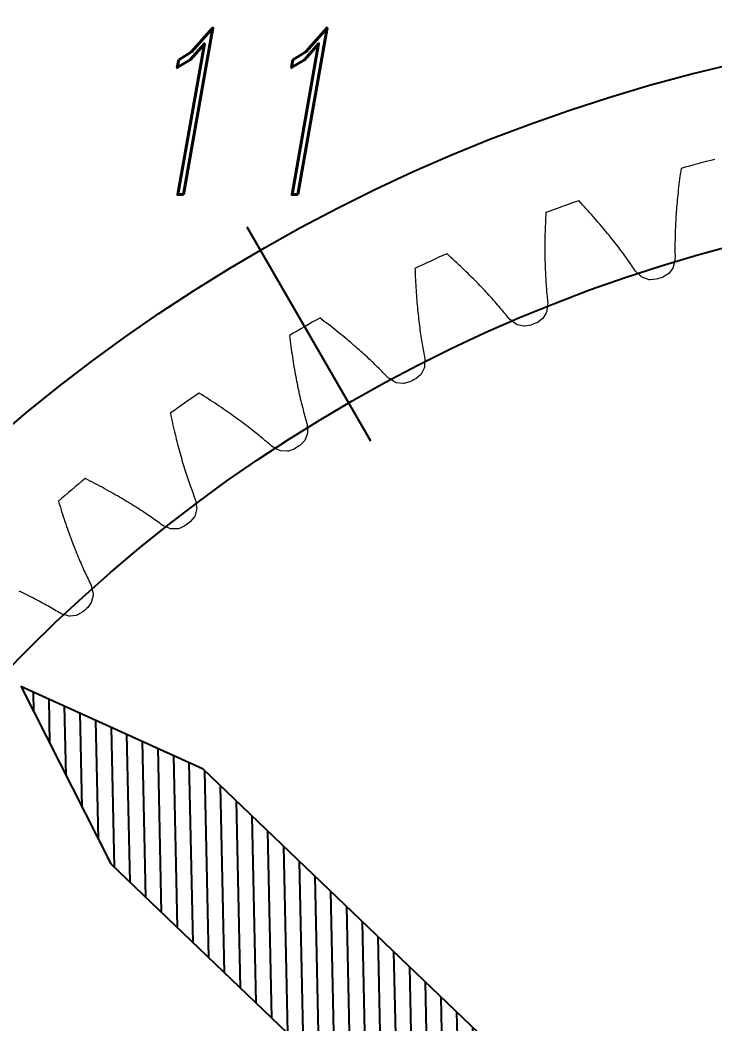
# Model space of a CAD drawing. Header units: millimetres. Extents: x 278858 to 279223, y 218711 to 219074.
# Drawn here: x 278925.32 to 278941.08, y 218832.05 to 218854.83 of the extents above; entities that cross this region are included whole.
import ezdxf

# ---------------------------------------------------------------- set-up
doc = ezdxf.new("R2010")
doc.units = ezdxf.units.MM
doc.header["$LTSCALE"] = 2
for name, color, linetype, lineweight in [('AM_8', 1, 'Continuous', 25), ('AM_9', 251, 'Continuous', 15), ('Visibile (ANSI)', 7, 'Continuous', 50)]:
    doc.layers.add(name, color=color, linetype=linetype, lineweight=lineweight)
doc.styles.add('ROMAND', font='romand')

# ---------------------------------------------------------------- blocks, each defined once
blk = doc.blocks.new('lancetta')
h = blk.add_hatch()
h.set_pattern_fill('_USER', color=256, scale=0.35, angle=45, style=0, pattern_type=0)
h.set_pattern_definition([(45, (-332841.5242, -222688.39116), (-0.2474873734, 0.2474873734), [])])
h.paths.add_polyline_path([(4.776, 1.478), (1.5, 12.063), (1.5, 30.265), (0, 34.534), (-1.5, 30.265), (-1.5, 12.063), (-4.776, 1.478, 1.356354)])
h.paths.add_polyline_path([(-3, 0, -1), (3, 0, -1)], flags=16)
h.paths.add_polyline_path([(2, 0, 1), (-2, 0, 1)], flags=0)
for p, q in [((0, 34.534), (-1.5, 30.265)), ((0, 34.534), (1.5, 30.265)), ((-1.5, 30.265), (-1.5, 12.063)), ((1.5, 30.265), (1.5, 12.063))]:
    blk.add_line(p, q)

msp = doc.modelspace()

# ---------------------------------------------------------------- linework, layer by layer
for radius in [39, 35]:
    msp.add_circle((278950.271, 218815.828), radius)
at = {"layer": 'AM_8'}
msp.add_line((278933.27, 218845.276), (278930.467, 218850.131), dxfattribs=at)
at = {"layer": 'AM_9'}
for p, q in [((278940.294, 218851.338), (278940.286, 218851.277)), ((278940.303, 218851.4), (278940.294, 218851.338)), ((278940.312, 218851.463), (278940.303, 218851.4)), ((278940.263, 218851.095), (278940.256, 218851.036)), ((278940.27, 218851.155), (278940.263, 218851.095)), ((278940.278, 218851.216), (278940.27, 218851.155)), ((278940.286, 218851.277), (278940.278, 218851.216)), ((278940.237, 218850.862), (278940.231, 218850.805)), ((278940.243, 218850.919), (278940.237, 218850.862)), ((278940.249, 218850.978), (278940.243, 218850.919)), ((278940.256, 218851.036), (278940.249, 218850.978)), ((278938.034, 218850.685), (278937.99, 218850.731)), ((278938.076, 218850.639), (278938.034, 218850.685)), ((278938.118, 218850.593), (278938.076, 218850.639)), ((278940.216, 218850.638), (278940.211, 218850.583)), ((278940.221, 218850.693), (278940.216, 218850.638)), ((278940.226, 218850.749), (278940.221, 218850.693)), ((278940.231, 218850.805), (278940.226, 218850.749)), ((278937.244, 218850.459), (278937.24, 218850.396)), ((278938.16, 218850.548), (278938.118, 218850.593)), ((278938.201, 218850.503), (278938.16, 218850.548)), ((278938.241, 218850.458), (278938.201, 218850.503)), ((278938.281, 218850.413), (278938.241, 218850.458)), ((278938.32, 218850.369), (278938.281, 218850.413)), ((278940.199, 218850.423), (278940.196, 218850.371)), ((278940.203, 218850.476), (278940.199, 218850.423)), ((278940.207, 218850.529), (278940.203, 218850.476)), ((278940.211, 218850.583), (278940.207, 218850.529)), ((278937.232, 218850.21), (278937.229, 218850.149)), ((278937.234, 218850.271), (278937.232, 218850.21)), ((278937.237, 218850.333), (278937.234, 218850.271)), ((278937.24, 218850.396), (278937.237, 218850.333)), ((278938.358, 218850.325), (278938.32, 218850.369)), ((278938.396, 218850.282), (278938.358, 218850.325)), ((278938.433, 218850.238), (278938.396, 218850.282)), ((278938.47, 218850.195), (278938.433, 218850.238)), ((278938.506, 218850.152), (278938.47, 218850.195)), ((278940.187, 218850.218), (278940.185, 218850.168)), ((278940.19, 218850.268), (278940.187, 218850.218)), ((278940.193, 218850.319), (278940.19, 218850.268)), ((278940.196, 218850.371), (278940.193, 218850.319)), ((278937.224, 218849.97), (278937.223, 218849.912)), ((278937.225, 218850.029), (278937.224, 218849.97)), ((278937.227, 218850.089), (278937.225, 218850.029)), ((278937.229, 218850.149), (278937.227, 218850.089)), ((278938.542, 218850.11), (278938.506, 218850.152)), ((278938.577, 218850.068), (278938.542, 218850.11)), ((278938.611, 218850.026), (278938.577, 218850.068)), ((278938.645, 218849.985), (278938.611, 218850.026)), ((278938.679, 218849.944), (278938.645, 218849.985)), ((278940.177, 218849.975), (278940.176, 218849.928)), ((278940.179, 218850.022), (278940.177, 218849.975)), ((278940.181, 218850.07), (278940.179, 218850.022)), ((278940.182, 218850.119), (278940.181, 218850.07)), ((278940.185, 218850.168), (278940.182, 218850.119)), ((278937.221, 218849.74), (278937.22, 218849.684)), ((278937.222, 218849.854), (278937.221, 218849.797)), ((278937.221, 218849.797), (278937.221, 218849.74)), ((278937.223, 218849.912), (278937.222, 218849.854)), ((278938.711, 218849.903), (278938.679, 218849.944)), ((278938.744, 218849.862), (278938.711, 218849.903)), ((278938.775, 218849.822), (278938.744, 218849.862)), ((278938.806, 218849.783), (278938.775, 218849.822)), ((278938.837, 218849.743), (278938.806, 218849.783)), ((278938.867, 218849.704), (278938.837, 218849.743)), ((278940.174, 218849.836), (278940.173, 218849.791)), ((278940.173, 218849.791), (278940.173, 218849.747)), ((278940.173, 218849.747), (278940.173, 218849.703)), ((278940.175, 218849.882), (278940.174, 218849.836)), ((278940.176, 218849.928), (278940.175, 218849.882)), ((278935.042, 218849.485), (278934.995, 218849.528)), ((278937.22, 218849.684), (278937.22, 218849.629)), ((278937.22, 218849.629), (278937.221, 218849.574)), ((278937.221, 218849.574), (278937.221, 218849.52)), ((278937.221, 218849.52), (278937.222, 218849.467)), ((278938.896, 218849.665), (278938.867, 218849.704)), ((278938.925, 218849.627), (278938.896, 218849.665)), ((278938.954, 218849.589), (278938.925, 218849.627)), ((278938.982, 218849.551), (278938.954, 218849.589)), ((278939.009, 218849.514), (278938.982, 218849.551)), ((278939.036, 218849.477), (278939.009, 218849.514)), ((278940.173, 218849.703), (278940.172, 218849.66)), ((278940.172, 218849.66), (278940.173, 218849.617)), ((278940.173, 218849.617), (278940.173, 218849.575)), ((278940.173, 218849.575), (278940.173, 218849.534)), ((278940.173, 218849.534), (278940.174, 218849.493)), ((278935.089, 218849.443), (278935.042, 218849.485)), ((278935.135, 218849.402), (278935.089, 218849.443)), ((278935.18, 218849.36), (278935.135, 218849.402)), ((278935.225, 218849.319), (278935.18, 218849.36)), ((278935.269, 218849.278), (278935.225, 218849.319)), ((278935.312, 218849.237), (278935.269, 218849.278)), ((278937.222, 218849.467), (278937.223, 218849.414)), ((278937.223, 218849.414), (278937.224, 218849.361)), ((278937.224, 218849.361), (278937.225, 218849.31)), ((278937.225, 218849.31), (278937.227, 218849.259)), ((278939.062, 218849.441), (278939.036, 218849.477)), ((278939.088, 218849.405), (278939.062, 218849.441)), ((278939.114, 218849.369), (278939.088, 218849.405)), ((278939.139, 218849.334), (278939.114, 218849.369)), ((278939.163, 218849.299), (278939.139, 218849.334)), ((278939.187, 218849.264), (278939.163, 218849.299)), ((278940.168, 218849.373), (278940.143, 218849.258)), ((278940.173, 218849.409), (278940.168, 218849.373)), ((278940.175, 218849.453), (278940.173, 218849.409)), ((278940.174, 218849.493), (278940.175, 218849.453)), ((278934.275, 218849.192), (278934.277, 218849.129)), ((278934.277, 218849.129), (278934.279, 218849.066)), ((278934.279, 218849.066), (278934.282, 218849.004)), ((278935.355, 218849.196), (278935.312, 218849.237)), ((278935.397, 218849.156), (278935.355, 218849.196)), ((278935.438, 218849.115), (278935.397, 218849.156)), ((278935.479, 218849.076), (278935.438, 218849.115)), ((278935.52, 218849.036), (278935.479, 218849.076)), ((278937.227, 218849.259), (278937.228, 218849.208)), ((278937.228, 218849.208), (278937.23, 218849.158)), ((278937.23, 218849.158), (278937.232, 218849.109)), ((278937.232, 218849.109), (278937.235, 218849.06)), ((278937.235, 218849.06), (278937.237, 218849.012)), ((278939.21, 218849.23), (278939.187, 218849.264)), ((278939.233, 218849.196), (278939.21, 218849.23)), ((278939.255, 218849.163), (278939.233, 218849.196)), ((278939.281, 218849.128), (278939.255, 218849.163)), ((278939.307, 218849.102), (278939.281, 218849.128)), ((278939.393, 218849.022), (278939.307, 218849.102)), ((278940.012, 218849.062), (278939.894, 218848.993)), ((278940.03, 218849.075), (278940.012, 218849.062)), ((278940.122, 218849.198), (278940.03, 218849.075)), ((278940.135, 218849.223), (278940.122, 218849.198)), ((278940.143, 218849.258), (278940.135, 218849.223)), ((278934.282, 218849.004), (278934.285, 218848.943)), ((278934.285, 218848.943), (278934.288, 218848.882)), ((278934.288, 218848.882), (278934.291, 218848.822)), ((278934.291, 218848.822), (278934.294, 218848.762)), ((278935.559, 218848.996), (278935.52, 218849.036)), ((278935.599, 218848.957), (278935.559, 218848.996)), ((278935.637, 218848.918), (278935.599, 218848.957)), ((278935.675, 218848.88), (278935.637, 218848.918)), ((278935.713, 218848.841), (278935.675, 218848.88)), ((278935.749, 218848.803), (278935.713, 218848.841)), ((278937.237, 218849.012), (278937.24, 218848.965)), ((278937.24, 218848.965), (278937.242, 218848.918)), ((278937.242, 218848.918), (278937.245, 218848.872)), ((278937.245, 218848.872), (278937.248, 218848.827)), ((278937.248, 218848.827), (278937.252, 218848.782)), ((278939.42, 218848.998), (278939.393, 218849.022)), ((278939.444, 218848.984), (278939.42, 218848.998)), ((278939.59, 218848.936), (278939.444, 218848.984)), ((278939.613, 218848.936), (278939.59, 218848.936)), ((278939.749, 218848.947), (278939.613, 218848.936)), ((278934.294, 218848.762), (278934.298, 218848.703)), ((278934.298, 218848.703), (278934.302, 218848.645)), ((278934.302, 218848.645), (278934.306, 218848.587)), ((278934.306, 218848.587), (278934.31, 218848.53)), ((278935.786, 218848.766), (278935.749, 218848.803)), ((278935.821, 218848.728), (278935.786, 218848.766)), ((278935.856, 218848.691), (278935.821, 218848.728)), ((278935.891, 218848.654), (278935.856, 218848.691)), ((278935.925, 218848.617), (278935.891, 218848.654)), ((278935.958, 218848.581), (278935.925, 218848.617)), ((278937.252, 218848.782), (278937.255, 218848.738)), ((278937.255, 218848.738), (278937.259, 218848.694)), ((278937.259, 218848.694), (278937.262, 218848.651)), ((278937.262, 218848.651), (278937.266, 218848.608)), ((278937.266, 218848.608), (278937.27, 218848.567)), ((278934.31, 218848.53), (278934.315, 218848.474)), ((278934.315, 218848.474), (278934.319, 218848.418)), ((278934.319, 218848.418), (278934.324, 218848.363)), ((278934.324, 218848.363), (278934.329, 218848.308)), ((278935.991, 218848.545), (278935.958, 218848.581)), ((278936.023, 218848.51), (278935.991, 218848.545)), ((278936.054, 218848.474), (278936.023, 218848.51)), ((278936.086, 218848.439), (278936.054, 218848.474)), ((278936.116, 218848.404), (278936.086, 218848.439)), ((278936.146, 218848.37), (278936.116, 218848.404)), ((278936.176, 218848.336), (278936.146, 218848.37)), ((278937.283, 218848.365), (278937.268, 218848.248)), ((278937.27, 218848.567), (278937.274, 218848.525)), ((278937.274, 218848.525), (278937.278, 218848.485)), ((278937.278, 218848.485), (278937.282, 218848.445)), ((278937.282, 218848.445), (278937.285, 218848.401)), ((278937.285, 218848.401), (278937.283, 218848.365)), ((278934.329, 218848.308), (278934.334, 218848.255)), ((278934.334, 218848.255), (278934.34, 218848.201)), ((278934.34, 218848.201), (278934.345, 218848.149)), ((278934.345, 218848.149), (278934.351, 218848.097)), ((278936.204, 218848.302), (278936.176, 218848.336)), ((278936.233, 218848.269), (278936.204, 218848.302)), ((278936.261, 218848.236), (278936.233, 218848.269)), ((278936.288, 218848.203), (278936.261, 218848.236)), ((278936.315, 218848.171), (278936.288, 218848.203)), ((278936.341, 218848.139), (278936.315, 218848.171)), ((278936.367, 218848.107), (278936.341, 218848.139)), ((278937.253, 218848.186), (278937.172, 218848.056)), ((278937.263, 218848.212), (278937.253, 218848.186)), ((278937.268, 218848.248), (278937.263, 218848.212)), ((278932.167, 218848.03), (278932.116, 218848.068)), ((278932.217, 218847.992), (278932.167, 218848.03)), ((278932.266, 218847.955), (278932.217, 218847.992)), ((278932.315, 218847.917), (278932.266, 218847.955)), ((278932.363, 218847.88), (278932.315, 218847.917)), ((278934.351, 218848.097), (278934.357, 218848.045)), ((278934.357, 218848.045), (278934.363, 218847.995)), ((278934.363, 218847.995), (278934.369, 218847.944)), ((278934.369, 218847.944), (278934.375, 218847.895)), ((278936.392, 218848.076), (278936.367, 218848.107)), ((278936.421, 218848.043), (278936.392, 218848.076)), ((278936.449, 218848.019), (278936.421, 218848.043)), ((278936.541, 218847.947), (278936.449, 218848.019)), ((278936.57, 218847.926), (278936.541, 218847.947)), ((278936.596, 218847.914), (278936.57, 218847.926)), ((278936.745, 218847.879), (278936.596, 218847.914)), ((278936.902, 218847.904), (278936.768, 218847.881)), ((278937.155, 218848.042), (278937.043, 218847.962)), ((278937.172, 218848.056), (278937.155, 218848.042)), ((278932.41, 218847.843), (278932.363, 218847.88)), ((278932.457, 218847.806), (278932.41, 218847.843)), ((278932.503, 218847.769), (278932.457, 218847.806)), ((278932.549, 218847.732), (278932.503, 218847.769)), ((278932.594, 218847.696), (278932.549, 218847.732)), ((278932.638, 218847.66), (278932.594, 218847.696)), ((278934.375, 218847.895), (278934.381, 218847.846)), ((278934.381, 218847.846), (278934.388, 218847.798)), ((278934.388, 218847.798), (278934.394, 218847.75)), ((278934.394, 218847.75), (278934.401, 218847.703)), ((278934.401, 218847.703), (278934.408, 218847.657)), ((278936.768, 218847.881), (278936.745, 218847.879)), ((278931.428, 218847.671), (278931.436, 218847.608)), ((278931.436, 218847.608), (278931.443, 218847.546)), ((278931.443, 218847.546), (278931.451, 218847.484)), ((278931.451, 218847.484), (278931.459, 218847.423)), ((278932.682, 218847.624), (278932.638, 218847.66)), ((278932.725, 218847.588), (278932.682, 218847.624)), ((278932.767, 218847.552), (278932.725, 218847.588)), ((278932.809, 218847.517), (278932.767, 218847.552)), ((278932.85, 218847.482), (278932.809, 218847.517)), ((278932.891, 218847.447), (278932.85, 218847.482)), ((278932.931, 218847.412), (278932.891, 218847.447)), ((278934.408, 218847.657), (278934.415, 218847.611)), ((278934.415, 218847.611), (278934.422, 218847.566)), ((278934.422, 218847.566), (278934.429, 218847.522)), ((278934.429, 218847.522), (278934.436, 218847.478)), ((278934.436, 218847.478), (278934.444, 218847.435)), ((278931.459, 218847.423), (278931.468, 218847.363)), ((278931.468, 218847.363), (278931.476, 218847.303)), ((278931.476, 218847.303), (278931.485, 218847.244)), ((278931.485, 218847.244), (278931.494, 218847.186)), ((278932.97, 218847.378), (278932.931, 218847.412)), ((278933.009, 218847.344), (278932.97, 218847.378)), ((278933.047, 218847.31), (278933.009, 218847.344)), ((278933.084, 218847.276), (278933.047, 218847.31)), ((278933.121, 218847.242), (278933.084, 218847.276)), ((278933.158, 218847.209), (278933.121, 218847.242)), ((278934.444, 218847.435), (278934.451, 218847.392)), ((278934.451, 218847.392), (278934.459, 218847.35)), ((278934.459, 218847.35), (278934.466, 218847.309)), ((278934.466, 218847.309), (278934.474, 218847.268)), ((278934.474, 218847.268), (278934.481, 218847.228)), ((278934.481, 218847.228), (278934.489, 218847.189)), ((278931.494, 218847.186), (278931.502, 218847.128)), ((278931.502, 218847.128), (278931.512, 218847.071)), ((278931.512, 218847.071), (278931.521, 218847.015)), ((278931.521, 218847.015), (278931.53, 218846.959)), ((278933.194, 218847.176), (278933.158, 218847.209)), ((278933.229, 218847.143), (278933.194, 218847.176)), ((278933.263, 218847.111), (278933.229, 218847.143)), ((278933.297, 218847.079), (278933.263, 218847.111)), ((278933.331, 218847.047), (278933.297, 218847.079)), ((278933.364, 218847.015), (278933.331, 218847.047)), ((278933.396, 218846.984), (278933.364, 218847.015)), ((278934.489, 218847.189), (278934.496, 218847.145)), ((278934.492, 218846.992), (278934.49, 218846.955)), ((278934.496, 218847.109), (278934.492, 218846.992)), ((278934.496, 218847.145), (278934.496, 218847.109)), ((278931.53, 218846.959), (278931.54, 218846.904)), ((278931.54, 218846.904), (278931.549, 218846.849)), ((278931.549, 218846.849), (278931.559, 218846.795)), ((278931.559, 218846.795), (278931.569, 218846.742)), ((278933.428, 218846.953), (278933.396, 218846.984)), ((278933.459, 218846.922), (278933.428, 218846.953)), ((278933.489, 218846.892), (278933.459, 218846.922)), ((278933.52, 218846.861), (278933.489, 218846.892)), ((278933.549, 218846.832), (278933.52, 218846.861)), ((278933.578, 218846.802), (278933.549, 218846.832)), ((278933.606, 218846.773), (278933.578, 218846.802)), ((278933.634, 218846.744), (278933.606, 218846.773)), ((278934.397, 218846.776), (278934.293, 218846.687)), ((278934.413, 218846.791), (278934.397, 218846.776)), ((278934.482, 218846.929), (278934.413, 218846.791)), ((278934.49, 218846.955), (278934.482, 218846.929)), ((278931.569, 218846.742), (278931.579, 218846.69)), ((278931.579, 218846.69), (278931.589, 218846.638)), ((278931.589, 218846.638), (278931.599, 218846.586)), ((278931.599, 218846.586), (278931.609, 218846.536)), ((278931.609, 218846.536), (278931.62, 218846.486)), ((278933.666, 218846.714), (278933.634, 218846.744)), ((278933.696, 218846.692), (278933.666, 218846.714)), ((278933.794, 218846.629), (278933.696, 218846.692)), ((278933.825, 218846.609), (278933.794, 218846.629)), ((278933.851, 218846.6), (278933.825, 218846.609)), ((278934.003, 218846.578), (278933.851, 218846.6)), ((278934.025, 218846.582), (278934.003, 218846.578)), ((278934.158, 218846.617), (278934.025, 218846.582)), ((278929.429, 218846.33), (278929.375, 218846.363)), ((278929.482, 218846.296), (278929.429, 218846.33)), ((278931.62, 218846.486), (278931.63, 218846.436)), ((278931.63, 218846.436), (278931.641, 218846.387)), ((278931.641, 218846.387), (278931.651, 218846.339)), ((278931.651, 218846.339), (278931.662, 218846.292)), ((278929.535, 218846.263), (278929.482, 218846.296)), ((278929.586, 218846.23), (278929.535, 218846.263)), ((278929.638, 218846.197), (278929.586, 218846.23)), ((278929.688, 218846.164), (278929.638, 218846.197)), ((278929.738, 218846.132), (278929.688, 218846.164)), ((278929.787, 218846.099), (278929.738, 218846.132)), ((278929.836, 218846.066), (278929.787, 218846.099)), ((278931.662, 218846.292), (278931.673, 218846.245)), ((278931.673, 218846.245), (278931.683, 218846.199)), ((278931.683, 218846.199), (278931.694, 218846.153)), ((278931.694, 218846.153), (278931.705, 218846.108)), ((278931.705, 218846.108), (278931.716, 218846.064)), ((278928.725, 218845.907), (278928.738, 218845.845)), ((278929.884, 218846.034), (278929.836, 218846.066)), ((278929.931, 218846.002), (278929.884, 218846.034)), ((278929.977, 218845.97), (278929.931, 218846.002)), ((278930.023, 218845.938), (278929.977, 218845.97)), ((278930.069, 218845.906), (278930.023, 218845.938)), ((278930.113, 218845.875), (278930.069, 218845.906)), ((278930.158, 218845.843), (278930.113, 218845.875)), ((278931.716, 218846.064), (278931.727, 218846.02)), ((278931.727, 218846.02), (278931.738, 218845.977)), ((278931.738, 218845.977), (278931.749, 218845.935)), ((278931.749, 218845.935), (278931.76, 218845.893)), ((278931.76, 218845.893), (278931.771, 218845.852)), ((278931.771, 218845.852), (278931.783, 218845.812)), ((278928.738, 218845.845), (278928.751, 218845.784)), ((278928.751, 218845.784), (278928.764, 218845.724)), ((278928.764, 218845.724), (278928.777, 218845.664)), ((278928.777, 218845.664), (278928.791, 218845.604)), ((278930.201, 218845.812), (278930.158, 218845.843)), ((278930.244, 218845.781), (278930.201, 218845.812)), ((278930.286, 218845.75), (278930.244, 218845.781)), ((278930.328, 218845.719), (278930.286, 218845.75)), ((278930.369, 218845.689), (278930.328, 218845.719)), ((278930.409, 218845.658), (278930.369, 218845.689)), ((278930.449, 218845.628), (278930.409, 218845.658)), ((278930.488, 218845.598), (278930.449, 218845.628)), ((278931.783, 218845.812), (278931.794, 218845.772)), ((278931.794, 218845.772), (278931.805, 218845.733)), ((278931.805, 218845.733), (278931.816, 218845.694)), ((278931.816, 218845.694), (278931.826, 218845.651)), ((278931.826, 218845.651), (278931.83, 218845.615)), ((278928.791, 218845.604), (278928.804, 218845.546)), ((278928.804, 218845.546), (278928.818, 218845.488)), ((278928.818, 218845.488), (278928.832, 218845.43)), ((278928.832, 218845.43), (278928.846, 218845.373)), ((278930.526, 218845.568), (278930.488, 218845.598)), ((278930.564, 218845.539), (278930.526, 218845.568)), ((278930.602, 218845.51), (278930.564, 218845.539)), ((278930.638, 218845.48), (278930.602, 218845.51)), ((278930.674, 218845.452), (278930.638, 218845.48)), ((278930.71, 218845.423), (278930.674, 218845.452)), ((278930.745, 218845.395), (278930.71, 218845.423)), ((278931.832, 218845.434), (278931.775, 218845.292)), ((278931.83, 218845.615), (278931.836, 218845.498)), ((278931.837, 218845.462), (278931.832, 218845.434)), ((278931.836, 218845.498), (278931.837, 218845.462)), ((278928.846, 218845.373), (278928.86, 218845.317)), ((278928.86, 218845.317), (278928.874, 218845.262)), ((278928.874, 218845.262), (278928.888, 218845.207)), ((278928.888, 218845.207), (278928.902, 218845.153)), ((278930.779, 218845.366), (278930.745, 218845.395)), ((278930.813, 218845.338), (278930.779, 218845.366)), ((278930.846, 218845.311), (278930.813, 218845.338)), ((278930.879, 218845.283), (278930.846, 218845.311)), ((278930.911, 218845.256), (278930.879, 218845.283)), ((278930.942, 218845.229), (278930.911, 218845.256)), ((278930.973, 218845.203), (278930.942, 218845.229)), ((278931.003, 218845.176), (278930.973, 218845.203)), ((278931.037, 218845.149), (278931.003, 218845.176)), ((278931.76, 218845.275), (278931.664, 218845.177)), ((278931.775, 218845.292), (278931.76, 218845.275)), ((278928.902, 218845.153), (278928.917, 218845.1)), ((278928.917, 218845.1), (278928.931, 218845.047)), ((278928.931, 218845.047), (278928.946, 218844.995)), ((278928.946, 218844.995), (278928.96, 218844.943)), ((278928.96, 218844.943), (278928.975, 218844.892)), ((278931.069, 218845.13), (278931.037, 218845.149)), ((278931.172, 218845.075), (278931.069, 218845.13)), ((278931.205, 218845.059), (278931.172, 218845.075)), ((278931.232, 218845.052), (278931.205, 218845.059)), ((278931.385, 218845.044), (278931.232, 218845.052)), ((278931.407, 218845.049), (278931.385, 218845.044)), ((278931.536, 218845.095), (278931.407, 218845.049)), ((278928.975, 218844.892), (278928.989, 218844.842)), ((278928.989, 218844.842), (278929.004, 218844.792)), ((278929.004, 218844.792), (278929.019, 218844.743)), ((278929.019, 218844.743), (278929.033, 218844.695)), ((278929.033, 218844.695), (278929.048, 218844.647)), ((278929.048, 218844.647), (278929.063, 218844.6)), ((278929.063, 218844.6), (278929.078, 218844.554)), ((278929.078, 218844.554), (278929.092, 218844.508)), ((278929.092, 218844.508), (278929.107, 218844.463)), ((278926.85, 218844.397), (278926.794, 218844.426)), ((278926.906, 218844.369), (278926.85, 218844.397)), ((278926.961, 218844.34), (278926.906, 218844.369)), ((278927.015, 218844.312), (278926.961, 218844.34)), ((278927.069, 218844.283), (278927.015, 218844.312)), ((278927.122, 218844.255), (278927.069, 218844.283)), ((278929.107, 218844.463), (278929.122, 218844.419)), ((278929.122, 218844.419), (278929.137, 218844.375)), ((278929.137, 218844.375), (278929.152, 218844.332)), ((278929.152, 218844.332), (278929.166, 218844.289)), ((278929.166, 218844.289), (278929.181, 218844.247)), ((278927.175, 218844.227), (278927.122, 218844.255)), ((278927.227, 218844.198), (278927.175, 218844.227)), ((278927.278, 218844.17), (278927.227, 218844.198)), ((278927.329, 218844.142), (278927.278, 218844.17)), ((278927.378, 218844.114), (278927.329, 218844.142)), ((278927.428, 218844.086), (278927.378, 218844.114)), ((278927.476, 218844.059), (278927.428, 218844.086)), ((278927.524, 218844.031), (278927.476, 218844.059)), ((278927.571, 218844.003), (278927.524, 218844.031)), ((278929.181, 218844.247), (278929.196, 218844.206)), ((278929.196, 218844.206), (278929.21, 218844.166)), ((278929.21, 218844.166), (278929.225, 218844.126)), ((278929.225, 218844.126), (278929.24, 218844.086)), ((278929.24, 218844.086), (278929.254, 218844.047)), ((278929.254, 218844.047), (278929.269, 218844.009)), ((278926.185, 218843.915), (278926.203, 218843.854)), ((278926.203, 218843.854), (278926.222, 218843.795)), ((278927.618, 218843.976), (278927.571, 218844.003)), ((278927.664, 218843.949), (278927.618, 218843.976)), ((278927.71, 218843.921), (278927.664, 218843.949)), ((278927.754, 218843.894), (278927.71, 218843.921)), ((278927.798, 218843.867), (278927.754, 218843.894)), ((278927.842, 218843.84), (278927.798, 218843.867)), ((278927.885, 218843.814), (278927.842, 218843.84)), ((278927.927, 218843.787), (278927.885, 218843.814)), ((278929.269, 218844.009), (278929.283, 218843.972)), ((278929.283, 218843.972), (278929.297, 218843.93)), ((278929.297, 218843.93), (278929.304, 218843.895)), ((278929.304, 218843.895), (278929.32, 218843.778)), ((278926.222, 218843.795), (278926.24, 218843.735)), ((278926.24, 218843.735), (278926.259, 218843.677)), ((278926.259, 218843.677), (278926.277, 218843.619)), ((278926.277, 218843.619), (278926.296, 218843.562)), ((278927.969, 218843.761), (278927.927, 218843.787)), ((278928.009, 218843.734), (278927.969, 218843.761)), ((278928.05, 218843.708), (278928.009, 218843.734)), ((278928.09, 218843.682), (278928.05, 218843.708)), ((278928.129, 218843.657), (278928.09, 218843.682)), ((278928.167, 218843.631), (278928.129, 218843.657)), ((278928.205, 218843.605), (278928.167, 218843.631)), ((278928.242, 218843.58), (278928.205, 218843.605)), ((278928.279, 218843.555), (278928.242, 218843.58)), ((278929.321, 218843.714), (278929.277, 218843.567)), ((278929.32, 218843.778), (278929.324, 218843.742)), ((278929.324, 218843.742), (278929.321, 218843.714)), ((278926.296, 218843.562), (278926.315, 218843.505)), ((278926.315, 218843.505), (278926.334, 218843.449)), ((278926.334, 218843.449), (278926.352, 218843.394)), ((278926.352, 218843.394), (278926.371, 218843.339)), ((278928.315, 218843.53), (278928.279, 218843.555)), ((278928.35, 218843.506), (278928.315, 218843.53)), ((278928.385, 218843.481), (278928.35, 218843.506)), ((278928.419, 218843.457), (278928.385, 218843.481)), ((278928.453, 218843.433), (278928.419, 218843.457)), ((278928.486, 218843.409), (278928.453, 218843.433)), ((278928.519, 218843.385), (278928.486, 218843.409)), ((278928.555, 218843.361), (278928.519, 218843.385)), ((278928.588, 218843.345), (278928.555, 218843.361)), ((278928.696, 218843.299), (278928.588, 218843.345)), ((278929.056, 218843.351), (278928.932, 218843.294)), ((278929.264, 218843.549), (278929.177, 218843.444)), ((278929.277, 218843.567), (278929.264, 218843.549)), ((278926.371, 218843.339), (278926.39, 218843.285)), ((278926.39, 218843.285), (278926.409, 218843.232)), ((278926.409, 218843.232), (278926.428, 218843.179)), ((278926.428, 218843.179), (278926.447, 218843.127)), ((278926.447, 218843.127), (278926.466, 218843.076)), ((278928.73, 218843.286), (278928.696, 218843.299)), ((278928.757, 218843.282), (278928.73, 218843.286)), ((278928.911, 218843.286), (278928.757, 218843.282)), ((278928.932, 218843.294), (278928.911, 218843.286)), ((278926.466, 218843.076), (278926.485, 218843.025)), ((278926.485, 218843.025), (278926.504, 218842.975)), ((278926.504, 218842.975), (278926.523, 218842.925)), ((278926.523, 218842.925), (278926.542, 218842.877)), ((278926.542, 218842.877), (278926.561, 218842.829)), ((278926.561, 218842.829), (278926.579, 218842.781)), ((278926.579, 218842.781), (278926.598, 218842.734)), ((278926.598, 218842.734), (278926.617, 218842.688)), ((278926.617, 218842.688), (278926.636, 218842.642)), ((278926.636, 218842.642), (278926.655, 218842.598)), ((278926.655, 218842.598), (278926.673, 218842.553)), ((278926.673, 218842.553), (278926.692, 218842.51)), ((278926.692, 218842.51), (278926.711, 218842.467)), ((278926.711, 218842.467), (278926.729, 218842.424)), ((278926.729, 218842.424), (278926.748, 218842.383)), ((278926.748, 218842.383), (278926.766, 218842.342)), ((278926.766, 218842.342), (278926.784, 218842.301)), ((278926.784, 218842.301), (278926.803, 218842.261)), ((278926.803, 218842.261), (278926.821, 218842.222)), ((278926.821, 218842.222), (278926.839, 218842.184)), ((278926.839, 218842.184), (278926.857, 218842.146)), ((278926.857, 218842.146), (278926.875, 218842.108)), ((278926.875, 218842.108), (278926.893, 218842.072)), ((278926.893, 218842.072), (278926.91, 218842.036)), ((278926.91, 218842.036), (278926.928, 218841.995)), ((278926.928, 218841.995), (278926.938, 218841.96)), ((278925.347, 218841.848), (278925.299, 218841.871)), ((278925.394, 218841.825), (278925.347, 218841.848)), ((278925.44, 218841.802), (278925.394, 218841.825)), ((278925.486, 218841.779), (278925.44, 218841.802)), ((278925.531, 218841.756), (278925.486, 218841.779)), ((278925.575, 218841.733), (278925.531, 218841.756)), ((278926.938, 218841.96), (278926.964, 218841.846)), ((278926.971, 218841.782), (278926.939, 218841.632)), ((278926.964, 218841.846), (278926.971, 218841.81)), ((278926.971, 218841.81), (278926.971, 218841.782)), ((278925.619, 218841.711), (278925.575, 218841.733)), ((278925.662, 218841.688), (278925.619, 218841.711)), ((278925.705, 218841.665), (278925.662, 218841.688)), ((278925.746, 218841.643), (278925.705, 218841.665)), ((278925.788, 218841.621), (278925.746, 218841.643)), ((278925.828, 218841.599), (278925.788, 218841.621)), ((278925.868, 218841.577), (278925.828, 218841.599)), ((278925.907, 218841.555), (278925.868, 218841.577)), ((278925.946, 218841.533), (278925.907, 218841.555)), ((278925.984, 218841.511), (278925.946, 218841.533)), ((278926.928, 218841.613), (278926.851, 218841.5)), ((278926.939, 218841.632), (278926.928, 218841.613)), ((278926.022, 218841.49), (278925.984, 218841.511)), ((278926.058, 218841.468), (278926.022, 218841.49)), ((278926.095, 218841.447), (278926.058, 218841.468)), ((278926.13, 218841.426), (278926.095, 218841.447)), ((278926.165, 218841.405), (278926.13, 218841.426)), ((278926.2, 218841.385), (278926.165, 218841.405)), ((278926.238, 218841.364), (278926.2, 218841.385)), ((278926.272, 218841.35), (278926.238, 218841.364)), ((278926.384, 218841.315), (278926.272, 218841.35)), ((278926.419, 218841.304), (278926.384, 218841.315)), ((278926.446, 218841.302), (278926.419, 218841.304)), ((278926.599, 218841.32), (278926.446, 218841.302)), ((278926.619, 218841.33), (278926.599, 218841.32)), ((278926.738, 218841.397), (278926.619, 218841.33))]:
    msp.add_line(p, q, dxfattribs=at)
for radius, start, end in [(37, 104.3849, 105.6151), (37, 109.3849, 110.6151), (37, 114.3849, 115.6151), (34.75, 107.3744, 107.6256), (37, 119.3849, 120.6151), (34.75, 112.3744, 112.6256), (34.75, 117.3744, 117.6256), (37, 124.3849, 125.6151), (34.75, 122.3744, 122.6256), (37, 129.3849, 130.6151), (34.75, 127.3744, 127.6256), (34.75, 132.3744, 132.6256)]:
    msp.add_arc((278950.271, 218815.828), radius, start, end, dxfattribs=at)

# ---------------------------------------------------------------- block references
at = {"rotation": 46.23157096147954}
msp.add_blockref('lancetta', (278950.271, 218815.828), dxfattribs=at)

# ---------------------------------------------------------------- texts
at = {"layer": 'Visibile (ANSI)', "style": 'ROMAND', "oblique": 10, "width": 0.8}
msp.add_text('11', height=3.78, dxfattribs=at).set_placement((278927.597, 218850.87))

doc.saveas('drawing.dxf')
